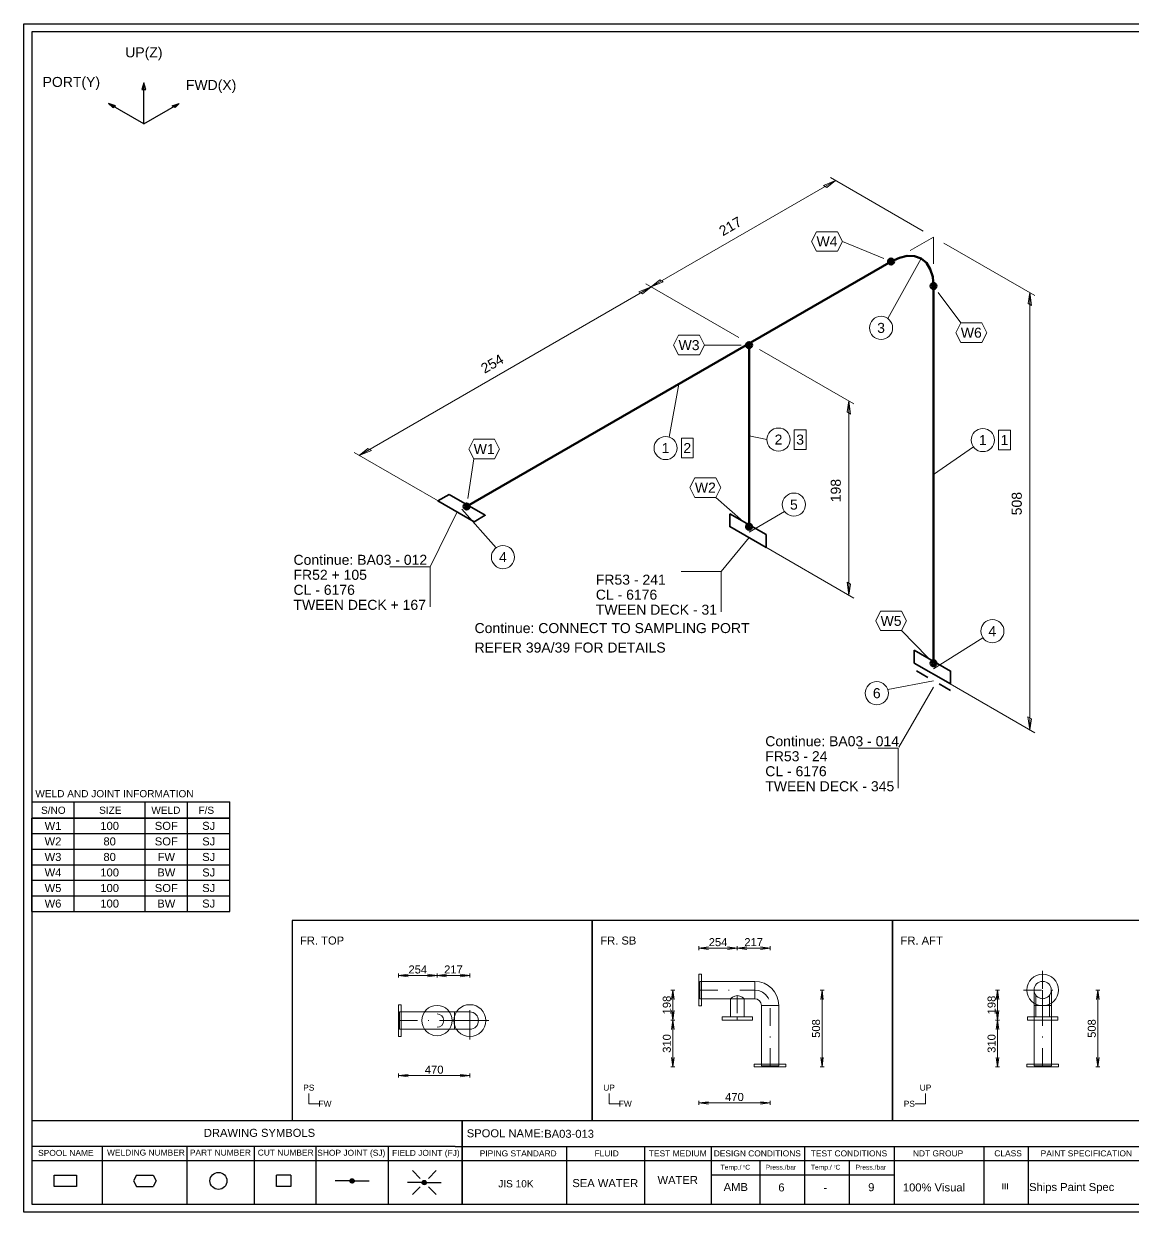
# Model space of a CAD drawing. Header units: millimetres. Extents: x 0 to 420, y 0 to 297.
# Drawn here: x 0 to 277.1, y 0 to 297 of the extents above; entities that cross this region are included whole.
import ezdxf
from ezdxf.enums import TextEntityAlignment as Align

# ---------------------------------------------------------------- set-up
doc = ezdxf.new("R2010")
doc.units = ezdxf.units.MM
doc.linetypes.add('DOTTED_DASHED5', pattern=[10, 4.444444, -2.666667, 0.222222, -2.666667])
doc.linetypes.add('DOTTED_DASHED6', pattern=[9.99992, 4.444409, -2.666645, 0.22222, -2.666645])
for name, color, linetype in [('FramesFromTables', 40, 'Continuous'), ('I_Coordinates', 11, 'Continuous'), ('I_CutNumbers', 10, 'Continuous'), ('I_Dimensions', 4, 'Continuous'), ('I_OtherComponents', 2, 'Continuous'), ('I_PartNumbers', 9, 'Continuous'), ('I_Pipes', 1, 'Continuous'), ('I_Tags', 8, 'Continuous'), ('SymbolsOnDrawingSheet', 1, 'Continuous'), ('TextFromTables', 2, 'Continuous'), ('TextFromTextBoxes', 2, 'Continuous')]:
    doc.layers.add(name, color=color, linetype=linetype)
doc.styles.add('Cadmatic Default Text', font='arial.ttf')

# ---------------------------------------------------------------- blocks, each defined once
blk = doc.blocks.new('BA01728716766_BOM_4')
at = {"layer": 'FramesFromTables', "linetype": 'ByBlock', "lineweight": 18}
for p, q in [((292, 285), (418, 285)), ((292, 262.5), (292, 285)), ((292, 262.5), (292, 285)), ((299.6, 262.5), (299.6, 285)), ((299.6, 262.5), (299.6, 285)), ((307, 262.5), (307, 285)), ((307, 262.5), (307, 285)), ((318.6, 262.5), (318.6, 285)), ((318.6, 262.5), (318.6, 285)), ((360.1, 262.5), (360.1, 285)), ((360.1, 262.5), (360.1, 285)), ((384.2, 262.5), (384.2, 285)), ((384.2, 262.5), (384.2, 285)), ((405.2, 262.5), (405.2, 285)), ((405.2, 262.5), (405.2, 285)), ((418, 262.5), (418, 285)), ((292, 280.5), (418, 280.5)), ((292, 276), (418, 276)), ((292, 271.5), (418, 271.5)), ((292, 267), (418, 267)), ((292, 205), (418.1, 205)), ((292, 200.67), (292, 205)), ((292.1, 200.67), (292.1, 205)), ((299.6, 200.67), (299.6, 205)), ((299.6, 200.67), (299.6, 205)), ((307.2, 200.67), (307.2, 205)), ((307.2, 200.67), (307.2, 205)), ((361.8, 200.67), (361.8, 205)), ((361.8, 200.67), (361.8, 205)), ((383.6, 200.67), (383.6, 205)), ((383.6, 200.67), (383.6, 205)), ((405.2, 200.67), (405.2, 205)), ((405.2, 200.67), (405.2, 205)), ((418, 200.67), (418, 205)), ((292, 127.3), (418.2, 127.3)), ((292, 115.3), (292, 127.3)), ((292, 115.3), (292, 127.3)), ((298.5, 115.3), (298.5, 127.3)), ((298.5, 115.3), (298.5, 127.3)), ((356.6, 115.3), (356.6, 127.3)), ((356.6, 115.3), (356.6, 127.3)), ((380, 115.3), (380, 127.3)), ((380, 115.3), (380, 127.3)), ((399.6, 115.3), (399.6, 127.3)), ((399.6, 115.3), (399.6, 127.3)), ((418, 115.3), (418, 127.3)), ((292, 123.3), (418.2, 123.3)), ((292, 119.3), (418.2, 119.3)), ((292, 68.4), (418, 68.4)), ((292, 58.6), (292, 68.4)), ((292, 58.6), (292, 68.4)), ((305.1, 58.6), (305.1, 68.4)), ((305.1, 58.6), (305.1, 68.4)), ((323.8, 58.6), (323.8, 68.4)), ((323.8, 58.6), (323.8, 68.4)), ((384.9, 58.6), (384.9, 68.4)), ((384.9, 58.6), (384.9, 68.4)), ((397.2, 58.6), (397.2, 68.4)), ((397.2, 58.6), (397.2, 68.4)), ((407.8, 58.6), (407.8, 68.4)), ((407.8, 58.6), (407.8, 68.4)), ((418, 58.6), (418, 68.4)), ((292, 65.13), (418, 65.13)), ((292, 61.87), (418, 61.87))]:
    blk.add_line(p, q, dxfattribs=at)
at = {"layer": 'FramesFromTables', "linetype": 'ByBlock', "lineweight": -3}
for p, q in [((2, 98.5), (51.5, 98.5)), ((2, 75.19), (2, 98.5)), ((2, 75.19), (2, 98.5)), ((12.6, 75.19), (12.6, 98.5)), ((12.6, 75.19), (12.6, 98.5)), ((30.3, 75.19), (30.3, 98.5)), ((30.3, 75.19), (30.3, 98.5)), ((40.9, 75.19), (40.9, 98.5)), ((40.9, 75.19), (40.9, 98.5)), ((51.5, 75.19), (51.5, 98.5)), ((2, 94.62), (51.5, 94.62)), ((2, 90.73), (51.5, 90.73)), ((2, 86.85), (51.5, 86.85)), ((2, 82.96), (51.5, 82.96)), ((2, 79.08), (51.5, 79.08))]:
    blk.add_line(p, q, dxfattribs=at)
at = {"layer": 'FramesFromTables', "linetype": 'ByBlock', "lineweight": 18, "flags": 128}
for points in [[(292, 262.5), (418, 262.5), (418, 285)], [(292, 200.67), (418.1, 200.67), (418.1, 205)], [(292, 115.3), (418.2, 115.3), (418.2, 127.3)], [(292, 58.6), (418, 58.6), (418, 68.4)]]:
    blk.add_lwpolyline(points, dxfattribs=at)
at = {"layer": 'FramesFromTables', "linetype": 'ByBlock', "lineweight": -3, "flags": 128}
blk.add_lwpolyline([(2, 75.19), (51.5, 75.19), (51.5, 98.5)], dxfattribs=at)
at = {"layer": 'TextFromTables', "linetype": 'ByBlock', "lineweight": 13, "style": 'Cadmatic Default Text'}
for s, p in [('1', (295.8, 282.75)), ('2', (295.8, 278.25)), ('3', (295.8, 273.75)), ('4', (295.8, 269.25)), ('5', (295.8, 264.75))]:
    blk.add_text(s, height=2, dxfattribs=at).set_placement(p, align=Align.MIDDLE_CENTER)
at = {"layer": 'TextFromTables', "linetype": 'ByBlock', "lineweight": 25, "style": 'Cadmatic Default Text'}
for s, p in [('0.76 ', (312.8, 282.75)), ('100A Sch40', (372.15, 282.75)), ('STPG370', (394.7, 282.75)), ('0.15 ', (312.8, 278.25)), ('80A Sch40', (372.15, 278.25)), ('STPG370', (394.7, 278.25)), ('1', (303.3, 273.75)), ('100A Sch40', (372.15, 273.75)), ('PG 370', (394.7, 273.75)), ('2', (303.3, 269.25)), ('100A JIS10K', (372.15, 269.25)), ('SF 390A', (394.7, 269.25)), ('1', (303.3, 264.75)), ('DN80 PN10', (372.15, 264.75)), ('Carbon Steel', (394.7, 264.75)), ('6', (295.85, 202.83)), ('1', (303.4, 202.83)), ('CNAF', (394.4, 202.83)), ('1', (295.25, 125.3)), ('2', (295.25, 121.3)), ('3', (295.25, 117.3)), ('W1', (7.3, 96.56)), ('100', (21.45, 96.56)), ('SOF', (35.6, 96.56)), ('SJ', (46.2, 96.56)), ('W2', (7.3, 92.67)), ('80', (21.45, 92.67)), ('SOF', (35.6, 92.67)), ('SJ', (46.2, 92.67)), ('W3', (7.3, 88.79)), ('80', (21.45, 88.79)), ('FW', (35.6, 88.79)), ('SJ', (46.2, 88.79)), ('W4', (7.3, 84.91)), ('100', (21.45, 84.91)), ('BW', (35.6, 84.91)), ('SJ', (46.2, 84.91)), ('W5', (7.3, 81.02)), ('100', (21.45, 81.02)), ('SOF', (35.6, 81.02)), ('SJ', (46.2, 81.02)), ('W6', (7.3, 77.14)), ('100', (21.45, 77.14)), ('BW', (35.6, 77.14)), ('SJ', (46.2, 77.14))]:
    blk.add_text(s, height=2, dxfattribs=at).set_placement(p, align=Align.MIDDLE_CENTER)
for s, height, p in [('Pipe Seamless, BW ', 2, (319.4, 282.75)), ('16.00', 2, (406, 282.75)), ('Pipe Seamless, BW ', 2, (319.4, 278.25)), ('11.30', 2, (406, 278.25)), ('Elbow SR, BW 90 deg', 2, (319.4, 273.75)), ('2.69', 2, (406, 273.75)), ('Flange SOFF ', 2, (319.4, 269.25)), ('2.39', 2, (406, 269.25)), ('Flange SOFF ', 2, (319.4, 264.75)), ('3.79', 2, (406, 264.75)), ('Gasket, JIS10K, Thk 3mm ', 2, (308, 202.83)), ('100A', 2, (362.6, 202.83)), ('Pipe Seamless, BW', 2, (299.3, 125.3)), ('100A Sch40', 2, (357.4, 125.3)), ('STPG370', 1.75, (380.8, 125.3)), ('400', 2, (400.4, 125.3)), ('Pipe Seamless, BW', 2, (299.3, 121.3)), ('100A Sch40', 2, (357.4, 121.3)), ('STPG370', 1.75, (380.8, 121.3)), ('362', 2, (400.4, 121.3)), ('Pipe Seamless, BW', 2, (299.3, 117.3)), ('80A Sch40', 2, (357.4, 117.3)), ('STPG370', 1.75, (380.8, 117.3)), ('151', 2, (400.4, 117.3))]:
    blk.add_text(s, height=height, dxfattribs=at).set_placement(p, align=Align.MIDDLE_LEFT)
at = {"layer": 'TextFromTextBoxes', "linetype": 'ByBlock', "lineweight": -3, "style": 'Cadmatic Default Text'}
for s, p in [('EMAS OFFSHORE LIMITED', (306.3, 33.1)), ('BIO-SEA', (383.3, 33.65)), ('9354947', (368.2, 29.15)), ('-', (306.3, 29.2)), ('P1482', (307.1, 25)), ('JP 88 STORK', (372.9, 25.05)), ('BA03-013', (130, 19.6))]:
    blk.add_text(s, height=2, dxfattribs=at).set_placement(p, align=Align.MIDDLE_LEFT)
at = {"layer": 'TextFromTextBoxes', "linetype": 'ByBlock', "lineweight": 25, "style": 'Cadmatic Default Text'}
blk.add_text('BA03', height=2.5, dxfattribs=at).set_placement((357.5, 18.3), align=Align.MIDDLE_LEFT)
at = {"layer": 'TextFromTextBoxes', "linetype": 'ByBlock', "lineweight": -3, "style": 'Cadmatic Default Text'}
for s, height, p in [('WATER', 2, (163.35, 8.05)), ('SEA WATER', 2, (145.25, 7.28)), ('AMB', 2, (177.85, 6.3)), ('6', 2, (189.25, 6.2)), ('-', 2, (200.2, 6.15)), ('9', 2, (211.7, 6.25)), ('100% Visual', 2, (227.35, 6.2)), ('Ships Paint Spec', 2, (261.75, 6.3)), ('25 kg', 2, (284.75, 6.35)), ('29/40', 2.5, (316.1, 6.5))]:
    blk.add_text(s, height=height, dxfattribs=at).set_placement(p, align=Align.MIDDLE_CENTER)
at = {"layer": 'TextFromTextBoxes', "linetype": 'ByBlock', "lineweight": 25, "style": 'Cadmatic Default Text'}
blk.add_text('BA03', height=3, dxfattribs=at).set_placement((370.1, 6.45), align=Align.MIDDLE_CENTER)
blk = doc.blocks.new('SEDS_SPOOL_FORMAT_Gol_6')
at = {"layer": 'SymbolsOnDrawingSheet', "linetype": 'ByBlock', "lineweight": -3, "flags": 128}
for points in [[(0, 297), (420, 297), (420, 0), (0, 0), (0, 297)], [(418.01, 295.01), (2, 295.01)], [(2, 295.01), (2, 2)], [(2, 102.57), (51.49, 102.57)], [(12.6, 98.45), (12.6, 102.57)], [(30.28, 98.45), (30.28, 102.57)], [(40.88, 98.45), (40.88, 102.57)], [(51.49, 98.45), (51.49, 102.57)], [(2, 98.5), (51.5, 98.5)], [(2, 98.5), (51.5, 98.5)], [(51.49, 98.47), (2, 98.47)], [(2, 98.45), (51.49, 98.45)], [(2, 22.93), (107.74, 22.93)], [(107.74, 22.93), (292.02, 22.93)], [(109.52, 22.93), (109.52, 2)], [(109.52, 2), (109.52, 22.93)], [(107.74, 16.45), (2, 16.45)], [(19.62, 16.45), (19.62, 2)], [(40.69, 16.45), (40.69, 2)], [(57.56, 16.45), (57.56, 2)], [(72.95, 16.45), (72.95, 2)], [(91.02, 16.45), (91.02, 2)], [(107.74, 16.45), (292.02, 16.45)], [(135.58, 16.45), (135.58, 2)], [(155.03, 16.45), (155.03, 2)], [(171.67, 16.45), (171.67, 2)], [(195.02, 16.45), (195.02, 2)], [(217.4, 16.45), (217.4, 2)], [(239.85, 16.45), (239.85, 2)], [(250.91, 16.34), (250.91, 2)], [(2, 12.91), (292.02, 12.91)], [(183.82, 12.91), (183.82, 2)], [(206.21, 12.91), (206.21, 2)], [(13.2, 6.41), (7.55, 6.41), (7.55, 9.23), (13.2, 9.23)], [(13.2, 9.23), (13.2, 6.41)], [(28.12, 9.23), (27.42, 7.82)], [(28.12, 9.23), (32.36, 9.23)], [(32.36, 9.23), (33.07, 7.82)], [(66.68, 9.23), (66.68, 6.41), (63.15, 6.41), (63.15, 9.23)], [(66.68, 9.23), (63.15, 9.23)], [(99, 8.47), (97.06, 10.41)], [(101.09, 8.47), (103.03, 10.41)], [(171.67, 9.37), (217.4, 9.37)], [(171.67, 9.37), (217.4, 9.37)], [(27.42, 7.82), (28.12, 6.41)], [(28.12, 6.41), (32.36, 6.41)], [(33.07, 7.82), (32.36, 6.41)], [(81.48, 7.82), (77.79, 7.82)], [(81.49, 7.78), (82.04, 8.32)], [(81.51, 7.9), (81.93, 8.32)], [(81.52, 7.7), (82.14, 8.32)], [(81.55, 7.62), (82.22, 8.29)], [(81.56, 8.06), (81.76, 8.26)], [(81.57, 7.54), (82.28, 8.25)], [(81.62, 7.48), (82.34, 8.2)], [(81.68, 7.44), (82.4, 8.16)], [(81.74, 7.39), (82.45, 8.1)], [(81.8, 7.35), (82.48, 8.02)], [(81.88, 7.32), (82.5, 7.94)], [(81.98, 7.32), (82.53, 7.86)], [(82.09, 7.32), (82.52, 7.75)], [(82.24, 7.36), (82.47, 7.59)], [(82.54, 7.82), (86.24, 7.82)], [(99.51, 7.42), (95.82, 7.42)], [(99, 6.38), (97.06, 4.44)], [(99.53, 7.47), (99.99, 7.93)], [(99.53, 7.37), (100.1, 7.93)], [(99.56, 7.29), (100.2, 7.93)], [(99.58, 7.62), (99.88, 7.93)], [(99.58, 7.21), (100.27, 7.89)], [(99.61, 7.13), (100.33, 7.84)], [(99.67, 7.08), (100.39, 7.8)], [(99.73, 7.03), (100.45, 7.75)], [(99.79, 6.99), (100.49, 7.69)], [(99.85, 6.94), (100.52, 7.61)], [(99.94, 6.92), (100.54, 7.53)], [(100.04, 6.92), (100.57, 7.45)], [(100.15, 6.92), (100.54, 7.31)], [(100.38, 7.04), (100.49, 7.15)], [(100.57, 7.42), (104.27, 7.42)], [(101.09, 6.38), (103.03, 4.44)], [(2, 2), (418.01, 2)]]:
    blk.add_lwpolyline(points, dxfattribs=at)
at = {"layer": 'SymbolsOnDrawingSheet', "linetype": 'ByBlock', "lineweight": -3}
for centre, radius in [((48.63, 7.82), 2.12), ((82.01, 7.82), 0.53), ((100.04, 7.42), 0.53)]:
    blk.add_circle(centre, radius, dxfattribs=at)
at = {"layer": 'SymbolsOnDrawingSheet', "linetype": 'ByBlock', "lineweight": -3, "style": 'Cadmatic Default Text'}
for s, p in [('WELD AND JOINT INFORMATION', (2.89, 105.5)), ('S/NO', (4.31, 101.36)), ('SIZE', (18.81, 101.36)), ('WELD', (31.86, 101.36)), ('F/S', (43.63, 101.36))]:
    blk.add_text(s, height=1.8, dxfattribs=at).set_placement(p, align=Align.TOP_LEFT)
for s, height, p in [('DRAWING SYMBOLS', 2, (44.98, 18.84)), ('Temp./  C   ', 1.2, (174.06, 10.65)), ('Press./bar', 1.2, (185.31, 10.65)), ('Temp./  C   ', 1.2, (196.61, 10.65)), ('Press./bar', 1.2, (207.78, 10.65)), ('0', 0.53, (179.71, 11.25)), ('0', 0.53, (202.37, 11.25))]:
    blk.add_text(s, height=height, dxfattribs=at).set_placement(p)
for s, height, p in [('SPOOL NAME:', 2, (110.65, 19.73)), ('SPOOL NAME', 1.5, (3.58, 14.83)), ('WELDING NUMBER', 1.5, (20.79, 14.91)), ('PART NUMBER', 1.5, (41.48, 14.91)), ('CUT NUMBER', 1.5, (58.44, 14.91)), ('SHOP JOINT (SJ)', 1.5, (73.31, 14.85)), ('FIELD JOINT (FJ)', 1.5, (92, 14.83)), ('PIPING STANDARD', 1.5, (113.89, 14.7)), ('FLUID', 1.5, (142.57, 14.7)), ('TEST MEDIUM', 1.5, (156.14, 14.7)), ('DESIGN CONDITIONS', 1.5, (172.34, 14.7)), ('TEST CONDITIONS', 1.5, (196.58, 14.7)), ('NDT GROUP', 1.5, (222.09, 14.7)), ('CLASS', 1.5, (242.43, 14.72)), ('PAINT SPECIFICATION', 1.5, (254.01, 14.7)), ('JIS 10K', 1.8, (118.53, 7.12)), ('III', 1.5, (244.26, 6.51))]:
    blk.add_text(s, height=height, dxfattribs=at).set_placement(p, align=Align.MIDDLE_LEFT)
blk = doc.blocks.new('BA01728716766_PRT_108_3')
at = {"layer": 'I_OtherComponents', "linetype": 'ByBlock', "lineweight": 35}
for p, q in [((173.83, 110.34), (171, 111.98)), ((179.49, 107.08), (176.66, 108.71))]:
    blk.add_line(p, q, dxfattribs=at)
blk = doc.blocks.new('BA01728716766_PRT_109_3')
at = {"layer": 'I_OtherComponents', "linetype": 'ByBlock', "lineweight": 35, "flags": 128}
blk.add_lwpolyline([(170.43, 117.15), (170.43, 113.94), (179.49, 108.71), (179.49, 111.92), (170.43, 117.15)], dxfattribs=at)
at = {"layer": 'I_OtherComponents', "linetype": 'ByBlock', "lineweight": 50}
for radius in [0.75, 0.375]:
    blk.add_circle((175.24, 113.88), radius, dxfattribs=at)
blk = doc.blocks.new('BA01728716766_PRT_110_3')
at = {"layer": 'I_Pipes', "linetype": 'ByBlock', "lineweight": 50}
blk.add_line((175.24, 113.88), (175.24, 208.16), dxfattribs=at)
blk = doc.blocks.new('BA01728716766_PRT_111_3')
at = {"layer": 'I_Pipes', "linetype": 'ByBlock', "lineweight": 0}
for q in [(169.41, 217.04), (175.24, 213.67)]:
    blk.add_line((175.24, 220.4), q, dxfattribs=at)
at = {"layer": 'I_Pipes', "linetype": 'ByBlock', "lineweight": 50, "flags": 128}
blk.add_lwpolyline([(164.64, 214.28), (166.71, 215.24), (168.7, 215.69), (170.53, 215.62), (172.14, 215.02), (173.46, 213.93), (174.44, 212.38), (175.04, 210.43), (175.24, 208.16)], dxfattribs=at)
at = {"layer": 'I_Pipes', "linetype": 'ByBlock', "lineweight": 50}
for centre, radius in [((164.64, 214.28), 0.75), ((164.64, 214.28), 0.375), ((175.24, 208.16), 0.75), ((175.24, 208.16), 0.375)]:
    blk.add_circle(centre, radius, dxfattribs=at)
blk = doc.blocks.new('BA01728716766_PRT_112_3')
at = {"layer": 'I_Pipes', "linetype": 'ByBlock', "lineweight": 50}
blk.add_line((58.61, 153.07), (164.64, 214.28), dxfattribs=at)
blk = doc.blocks.new('BA01728716766_PRT_115_3')
at = {"layer": 'I_OtherComponents', "linetype": 'ByBlock', "lineweight": 35, "flags": 128}
blk.add_lwpolyline([(54.23, 156.09), (51.45, 154.48), (60.5, 149.26), (63.28, 150.86), (54.23, 156.09)], dxfattribs=at)
at = {"layer": 'I_OtherComponents', "linetype": 'ByBlock', "lineweight": 50}
for radius in [0.75, 0.375]:
    blk.add_circle((58.61, 153.07), radius, dxfattribs=at)
blk = doc.blocks.new('BA01728716766_PRT_125_3')
at = {"layer": 'I_Pipes', "linetype": 'ByBlock', "lineweight": 50}
blk.add_line((129.17, 193.39), (129.17, 148), dxfattribs=at)
blk = doc.blocks.new('BA01728716766_PRT_126_3')
at = {"layer": 'I_OtherComponents', "linetype": 'ByBlock', "lineweight": 35, "flags": 128}
blk.add_lwpolyline([(124.36, 151.27), (124.36, 148.05), (133.41, 142.83), (133.41, 146.04), (124.36, 151.27)], dxfattribs=at)
at = {"layer": 'I_OtherComponents', "linetype": 'ByBlock', "lineweight": 50}
for radius in [0.75, 0.375]:
    blk.add_circle((129.17, 148), radius, dxfattribs=at)
blk = doc.blocks.new('BA01728716766_DIM_0_3')
at = {"layer": 'I_Dimensions', "linetype": 'ByBlock', "lineweight": 0}
for p, q in [((200.58, 205.78), (177.84, 218.9)), ((199.28, 97.29), (199.28, 206.53)), ((177.84, 109.66), (200.57, 96.54))]:
    blk.add_line(p, q, dxfattribs=at)
at = {"layer": 'I_Dimensions', "linetype": 'ByBlock', "lineweight": 0, "flags": 128}
for points in [[(199.28, 206.53), (199.71, 203.28), (198.85, 203.78), (199.28, 206.53)], [(199.28, 97.29), (199.71, 100.04), (198.84, 100.54), (199.28, 97.29)]]:
    blk.add_lwpolyline(points, dxfattribs=at)
at = {"layer": 'I_Dimensions', "linetype": 'ByBlock', "lineweight": 0, "style": 'Cadmatic Default Text'}
blk.add_text('508', height=2.5, rotation=90, dxfattribs=at).set_placement((196.03, 153.78), align=Align.MIDDLE_CENTER)
blk = doc.blocks.new('BA01728716766_DIM_1_3')
at = {"layer": 'I_Dimensions', "linetype": 'ByBlock', "lineweight": 0}
for p, q in [((31.79, 165.83), (104.7, 207.93)), ((103.4, 208.68), (126.57, 195.3)), ((53.66, 153.21), (30.49, 166.58))]:
    blk.add_line(p, q, dxfattribs=at)
at = {"layer": 'I_Dimensions', "linetype": 'ByBlock', "lineweight": 0, "flags": 128}
for points in [[(104.7, 207.93), (102.54, 206.18), (101.67, 206.68), (104.7, 207.93)], [(31.79, 165.83), (34.82, 167.08), (33.96, 167.58), (31.79, 165.83)]]:
    blk.add_lwpolyline(points, dxfattribs=at)
at = {"layer": 'I_Dimensions', "linetype": 'ByBlock', "lineweight": 0, "style": 'Cadmatic Default Text'}
blk.add_text('254', height=2.5, rotation=30, dxfattribs=at).set_placement((65, 188.75), align=Align.MIDDLE_CENTER)
blk = doc.blocks.new('BA01728716766_DIM_2_3')
at = {"layer": 'I_Dimensions', "linetype": 'ByBlock', "lineweight": 0}
for p, q in [((149.48, 235.28), (172.65, 221.9)), ((104.7, 207.93), (150.78, 234.53)), ((126.57, 195.3), (103.4, 208.68))]:
    blk.add_line(p, q, dxfattribs=at)
at = {"layer": 'I_Dimensions', "linetype": 'ByBlock', "lineweight": 0, "flags": 128}
for points in [[(150.78, 234.53), (148.61, 232.78), (147.75, 233.28), (150.78, 234.53)], [(104.7, 207.93), (107.73, 209.18), (106.87, 209.68), (104.7, 207.93)]]:
    blk.add_lwpolyline(points, dxfattribs=at)
at = {"layer": 'I_Dimensions', "linetype": 'ByBlock', "lineweight": 0, "style": 'Cadmatic Default Text'}
blk.add_text('217', height=2.5, rotation=30, dxfattribs=at).set_placement((124.49, 223.1), align=Align.MIDDLE_CENTER)
blk = doc.blocks.new('BA01728716766_DIM_3_3')
at = {"layer": 'I_Dimensions', "linetype": 'ByBlock', "lineweight": 0}
for p, q in [((155.36, 178.68), (131.76, 192.3)), ((154.06, 130.9), (154.06, 179.43)), ((131.76, 143.78), (155.36, 130.15))]:
    blk.add_line(p, q, dxfattribs=at)
at = {"layer": 'I_Dimensions', "linetype": 'ByBlock', "lineweight": 0, "flags": 128}
for points in [[(154.06, 179.43), (154.5, 176.18), (153.63, 176.68), (154.06, 179.43)], [(154.06, 130.9), (154.5, 133.65), (153.63, 134.15), (154.06, 130.9)]]:
    blk.add_lwpolyline(points, dxfattribs=at)
at = {"layer": 'I_Dimensions', "linetype": 'ByBlock', "lineweight": 0, "style": 'Cadmatic Default Text'}
blk.add_text('198', height=2.5, rotation=90, dxfattribs=at).set_placement((150.82, 157.04), align=Align.MIDDLE_CENTER)
blk = doc.blocks.new('BA01728716766_CRD_0_3')
at = {"layer": 'I_Coordinates', "linetype": 'ByBlock', "lineweight": 0}
blk.add_line((49.47, 137.99), (56.26, 151.71), dxfattribs=at)
at = {"layer": 'I_Coordinates', "linetype": 'ByBlock', "lineweight": 0, "flags": 128}
blk.add_lwpolyline([(49.47, 127.99), (49.47, 137.99), (39.47, 137.99)], dxfattribs=at)
at = {"layer": 'I_Coordinates', "linetype": 'ByBlock', "lineweight": 0, "style": 'Cadmatic Default Text'}
for s, p in [('Continue: BA03 - 012', (15.37, 140.99)), ('FR52 + 105', (15.37, 137.24)), ('CL - 6176', (15.37, 133.49)), ('TWEEN DECK + 167', (15.37, 129.74))]:
    blk.add_text(s, height=2.5, dxfattribs=at).set_placement(p, align=Align.TOP_LEFT)
blk = doc.blocks.new('BA01728716766_CRD_1_3')
at = {"layer": 'I_Coordinates', "linetype": 'ByBlock', "lineweight": 0}
blk.add_line((122.17, 136.78), (129.17, 145.28), dxfattribs=at)
at = {"layer": 'I_Coordinates', "linetype": 'ByBlock', "lineweight": 0, "flags": 128}
blk.add_lwpolyline([(122.17, 126.78), (122.17, 136.78), (112.17, 136.78)], dxfattribs=at)
at = {"layer": 'I_Coordinates', "linetype": 'ByBlock', "lineweight": 0, "style": 'Cadmatic Default Text'}
for s, p in [('FR53 - 241', (90.89, 136.03)), ('CL - 6176', (90.89, 132.28)), ('TWEEN DECK - 31', (90.89, 128.53))]:
    blk.add_text(s, height=2.5, dxfattribs=at).set_placement(p, align=Align.TOP_LEFT)
blk = doc.blocks.new('BA01728716766_CRD_2_3')
at = {"layer": 'I_Coordinates', "linetype": 'ByBlock', "lineweight": 0}
blk.add_line((166.61, 92.95), (175.24, 107.89), dxfattribs=at)
at = {"layer": 'I_Coordinates', "linetype": 'ByBlock', "lineweight": 0, "flags": 128}
blk.add_lwpolyline([(166.44, 82.66), (166.44, 92.66), (156.44, 92.66)], dxfattribs=at)
at = {"layer": 'I_Coordinates', "linetype": 'ByBlock', "lineweight": 0, "style": 'Cadmatic Default Text'}
for s, p in [('Continue: BA03 - 014', (133.22, 95.66)), ('FR53 - 24', (133.22, 91.91)), ('CL - 6176', (133.22, 88.16)), ('TWEEN DECK - 345', (133.22, 84.41))]:
    blk.add_text(s, height=2.5, dxfattribs=at).set_placement(p, align=Align.TOP_LEFT)
blk = doc.blocks.new('BA01728716766_PTN_0_3')
at = {"layer": 'I_PartNumbers', "linetype": 'ByBlock', "lineweight": 0}
blk.add_line((163.84, 200.04), (172.14, 215.02), dxfattribs=at)
blk.add_circle((162.14, 197.7), 2.89, dxfattribs=at)
at = {"layer": 'I_PartNumbers', "linetype": 'ByBlock', "lineweight": 0, "style": 'Cadmatic Default Text'}
blk.add_text('3', height=2.5, dxfattribs=at).set_placement((162.14, 197.7), align=Align.MIDDLE_CENTER)
blk = doc.blocks.new('BA01728716766_PTN_1_3')
at = {"layer": 'I_PartNumbers', "linetype": 'ByBlock', "lineweight": 0}
blk.add_line((66, 142.75), (57.43, 152.39), dxfattribs=at)
blk.add_circle((67.7, 140.41), 2.89, dxfattribs=at)
at = {"layer": 'I_PartNumbers', "linetype": 'ByBlock', "lineweight": 0, "style": 'Cadmatic Default Text'}
blk.add_text('4', height=2.5, dxfattribs=at).set_placement((67.7, 140.41), align=Align.MIDDLE_CENTER)
blk = doc.blocks.new('BA01728716766_PTN_2_3')
at = {"layer": 'I_PartNumbers', "linetype": 'ByBlock', "lineweight": 0}
blk.add_line((109.22, 170.43), (111.63, 183.67), dxfattribs=at)
blk.add_circle((108.32, 167.68), 2.89, dxfattribs=at)
at = {"layer": 'I_PartNumbers', "linetype": 'ByBlock', "lineweight": 0, "style": 'Cadmatic Default Text'}
blk.add_text('1', height=2.5, dxfattribs=at).set_placement((108.32, 167.68), align=Align.MIDDLE_CENTER)
blk = doc.blocks.new('BA01728716766_PTN_3_3')
at = {"layer": 'I_PartNumbers', "linetype": 'ByBlock', "lineweight": 0}
blk.add_line((138.02, 151.83), (129.17, 146.64), dxfattribs=at)
blk.add_circle((140.36, 153.53), 2.89, dxfattribs=at)
at = {"layer": 'I_PartNumbers', "linetype": 'ByBlock', "lineweight": 0, "style": 'Cadmatic Default Text'}
blk.add_text('5', height=2.5, dxfattribs=at).set_placement((140.36, 153.53), align=Align.MIDDLE_CENTER)
blk = doc.blocks.new('BA01728716766_PTN_4_3')
at = {"layer": 'I_PartNumbers', "linetype": 'ByBlock', "lineweight": 0}
blk.add_line((133.62, 169.79), (129.17, 170.7), dxfattribs=at)
blk.add_circle((136.52, 169.79), 2.89, dxfattribs=at)
at = {"layer": 'I_PartNumbers', "linetype": 'ByBlock', "lineweight": 0, "style": 'Cadmatic Default Text'}
blk.add_text('2', height=2.5, dxfattribs=at).set_placement((136.52, 169.79), align=Align.MIDDLE_CENTER)
blk = doc.blocks.new('BA01728716766_PTN_5_3')
at = {"layer": 'I_PartNumbers', "linetype": 'ByBlock', "lineweight": 0}
blk.add_line((185.22, 167.96), (175.24, 161.02), dxfattribs=at)
blk.add_circle((187.56, 169.66), 2.89, dxfattribs=at)
at = {"layer": 'I_PartNumbers', "linetype": 'ByBlock', "lineweight": 0, "style": 'Cadmatic Default Text'}
blk.add_text('1', height=2.5, dxfattribs=at).set_placement((187.56, 169.66), align=Align.MIDDLE_CENTER)
blk = doc.blocks.new('BA01728716766_PTN_6_3')
at = {"layer": 'I_PartNumbers', "linetype": 'ByBlock', "lineweight": 0}
blk.add_line((187.6, 120.21), (175.24, 112.52), dxfattribs=at)
blk.add_circle((189.94, 121.91), 2.89, dxfattribs=at)
at = {"layer": 'I_PartNumbers', "linetype": 'ByBlock', "lineweight": 0, "style": 'Cadmatic Default Text'}
blk.add_text('4', height=2.5, dxfattribs=at).set_placement((189.94, 121.91), align=Align.MIDDLE_CENTER)
blk = doc.blocks.new('BA01728716766_PTN_7_3')
at = {"layer": 'I_PartNumbers', "linetype": 'ByBlock', "lineweight": 0}
blk.add_line((163.82, 107.31), (175.24, 109.53), dxfattribs=at)
blk.add_circle((161.07, 106.41), 2.89, dxfattribs=at)
at = {"layer": 'I_PartNumbers', "linetype": 'ByBlock', "lineweight": 0, "style": 'Cadmatic Default Text'}
blk.add_text('6', height=2.5, dxfattribs=at).set_placement((161.07, 106.41), align=Align.MIDDLE_CENTER)
blk = doc.blocks.new('BA01728716766_CUT_8_3')
at = {"layer": 'I_CutNumbers', "linetype": 'ByBlock', "lineweight": 0, "flags": 128}
blk.add_lwpolyline([(115.2, 165.23), (115.2, 170.13), (112.26, 170.13), (112.26, 165.23), (115.2, 165.23)], dxfattribs=at)
at = {"layer": 'I_CutNumbers', "linetype": 'ByBlock', "lineweight": 0, "style": 'Cadmatic Default Text'}
blk.add_text('2', height=2.5, dxfattribs=at).set_placement((113.73, 167.68), align=Align.MIDDLE_CENTER)
blk = doc.blocks.new('BA01728716766_CUT_9_3')
at = {"layer": 'I_CutNumbers', "linetype": 'ByBlock', "lineweight": 0, "flags": 128}
blk.add_lwpolyline([(143.39, 167.34), (143.39, 172.24), (140.45, 172.24), (140.45, 167.34), (143.39, 167.34)], dxfattribs=at)
at = {"layer": 'I_CutNumbers', "linetype": 'ByBlock', "lineweight": 0, "style": 'Cadmatic Default Text'}
blk.add_text('3', height=2.5, dxfattribs=at).set_placement((141.92, 169.79), align=Align.MIDDLE_CENTER)
blk = doc.blocks.new('BA01728716766_CUT_10_3')
at = {"layer": 'I_CutNumbers', "linetype": 'ByBlock', "lineweight": 0, "flags": 128}
blk.add_lwpolyline([(194.44, 167.21), (194.44, 172.11), (191.49, 172.11), (191.49, 167.21), (194.44, 167.21)], dxfattribs=at)
at = {"layer": 'I_CutNumbers', "linetype": 'ByBlock', "lineweight": 0, "style": 'Cadmatic Default Text'}
blk.add_text('1', height=2.5, dxfattribs=at).set_placement((192.96, 169.66), align=Align.MIDDLE_CENTER)
blk = doc.blocks.new('Pi_Weld_0')
at = {"layer": 'I_Tags', "linetype": 'ByBlock', "lineweight": 0, "flags": 128}
for points in [[(-2.62, 2.45), (-3.84, 0)], [(-3.84, 0), (-2.62, -2.45)], [(2.62, 2.45), (-2.62, 2.45)], [(3.84, 0), (2.62, 2.45)], [(2.62, -2.45), (3.84, 0)], [(-2.62, -2.45), (2.62, -2.45)], [(2.62, -2.45), (9.21, -9.18)]]:
    blk.add_lwpolyline(points, dxfattribs=at)
at = {"layer": 'I_Tags', "linetype": 'ByBlock', "lineweight": 0, "style": 'Cadmatic Default Text'}
blk.add_text('W5', height=2.5, dxfattribs=at).set_placement((0, 0), align=Align.MIDDLE_CENTER)
blk = doc.blocks.new('Pi_Weld_1')
at = {"layer": 'I_Tags', "linetype": 'ByBlock', "lineweight": 0, "flags": 128}
for points in [[(-2.62, 2.45), (-8.25, 10.05)], [(-2.62, 2.45), (-3.84, 0)], [(-3.84, 0), (-2.62, -2.45)], [(2.62, 2.45), (-2.62, 2.45)], [(3.84, 0), (2.62, 2.45)], [(2.62, -2.45), (3.84, 0)], [(-2.62, -2.45), (2.62, -2.45)]]:
    blk.add_lwpolyline(points, dxfattribs=at)
at = {"layer": 'I_Tags', "linetype": 'ByBlock', "lineweight": 0, "style": 'Cadmatic Default Text'}
blk.add_text('W6', height=2.5, dxfattribs=at).set_placement((0, 0), align=Align.MIDDLE_CENTER)
blk = doc.blocks.new('Pi_Weld_2')
at = {"layer": 'I_Tags', "linetype": 'ByBlock', "lineweight": 0, "flags": 128}
for points in [[(-2.62, 2.45), (-3.84, 0)], [(-3.84, 0), (-2.62, -2.45)], [(2.62, 2.45), (-2.62, 2.45)], [(3.84, 0), (2.62, 2.45)], [(2.62, -2.45), (3.84, 0)], [(-2.62, -2.45), (-4.09, -12.37)], [(-2.62, -2.45), (2.62, -2.45)]]:
    blk.add_lwpolyline(points, dxfattribs=at)
at = {"layer": 'I_Tags', "linetype": 'ByBlock', "lineweight": 0, "style": 'Cadmatic Default Text'}
blk.add_text('W1', height=2.5, dxfattribs=at).set_placement((0, 0), align=Align.MIDDLE_CENTER)
blk = doc.blocks.new('Pi_Weld_3')
at = {"layer": 'I_Tags', "linetype": 'ByBlock', "lineweight": 0, "flags": 128}
for points in [[(-2.62, 2.45), (-3.84, 0)], [(-3.84, 0), (-2.62, -2.45)], [(2.62, 2.45), (-2.62, 2.45)], [(3.84, 0), (2.62, 2.45)], [(2.62, -2.45), (3.84, 0)], [(3.84, 0), (13, 0)], [(-2.62, -2.45), (2.62, -2.45)]]:
    blk.add_lwpolyline(points, dxfattribs=at)
at = {"layer": 'I_Tags', "linetype": 'ByBlock', "lineweight": 0, "style": 'Cadmatic Default Text'}
blk.add_text('W3', height=2.5, dxfattribs=at).set_placement((0, 0), align=Align.MIDDLE_CENTER)
blk = doc.blocks.new('Pi_Weld_4')
at = {"layer": 'I_Tags', "linetype": 'ByBlock', "lineweight": 0, "flags": 128}
for points in [[(-2.62, 2.45), (-3.84, 0)], [(-3.84, 0), (-2.62, -2.45)], [(2.62, 2.45), (-2.62, 2.45)], [(3.84, 0), (2.62, 2.45)], [(2.62, -2.45), (3.84, 0)], [(-2.62, -2.45), (2.62, -2.45)], [(2.62, -2.45), (9.42, -8.47)]]:
    blk.add_lwpolyline(points, dxfattribs=at)
at = {"layer": 'I_Tags', "linetype": 'ByBlock', "lineweight": 0, "style": 'Cadmatic Default Text'}
blk.add_text('W2', height=2.5, dxfattribs=at).set_placement((0, 0), align=Align.MIDDLE_CENTER)
blk = doc.blocks.new('Pi_Weld_5')
at = {"layer": 'I_Tags', "linetype": 'ByBlock', "lineweight": 0, "flags": 128}
for points in [[(-2.62, 2.45), (-3.84, 0)], [(-3.84, 0), (-2.62, -2.45)], [(2.62, 2.45), (-2.62, 2.45)], [(3.84, 0), (2.62, 2.45)], [(2.62, -2.45), (3.84, 0)], [(3.84, 0), (14.15, -4.25)], [(-2.62, -2.45), (2.62, -2.45)]]:
    blk.add_lwpolyline(points, dxfattribs=at)
at = {"layer": 'I_Tags', "linetype": 'ByBlock', "lineweight": 0, "style": 'Cadmatic Default Text'}
blk.add_text('W4', height=2.5, dxfattribs=at).set_placement((0, 0), align=Align.MIDDLE_CENTER)

msp = doc.modelspace()

# ---------------------------------------------------------------- linework, layer by layer
at = {"linetype": 'ByBlock', "lineweight": 25, "flags": 128}
for points in [[(67, 22.9), (142, 22.9), (142, 72.9), (67, 72.9), (67, 22.9)], [(142, 22.9), (217, 22.9), (217, 72.9), (142, 72.9), (142, 22.9)], [(217, 22.9), (292, 22.9), (292, 72.9), (217, 72.9), (217, 22.9)]]:
    msp.add_lwpolyline(points, dxfattribs=at)
at = {"linetype": 'ByBlock', "lineweight": 13, "flags": 128}
for points in [[(168.62, 65.5), (168.62, 66.5)], [(168.62, 66), (171.02, 65.69), (168.62, 66), (171.02, 66.32), (168.62, 66)], [(168.62, 66), (178.22, 66)], [(178.22, 66), (175.82, 66.32), (178.22, 66), (175.82, 65.69), (178.22, 66)], [(178.22, 65.5), (178.22, 66.5)], [(178.22, 66), (180.62, 65.69), (178.22, 66), (180.62, 66.32), (178.22, 66)], [(178.22, 66), (186.42, 66)], [(186.42, 66), (184.02, 66.32), (186.42, 66), (184.02, 65.69), (186.42, 66)], [(186.42, 65.5), (186.42, 66.5)], [(93.62, 58.67), (93.62, 59.67)], [(93.62, 59.17), (96.02, 58.85), (93.62, 59.17), (96.02, 59.48), (93.62, 59.17)], [(103.22, 59.17), (100.82, 59.48), (103.22, 59.17), (100.82, 58.85), (103.22, 59.17)], [(103.22, 58.67), (103.22, 59.67)], [(103.22, 59.17), (105.62, 58.85), (103.22, 59.17), (105.62, 59.48), (103.22, 59.17)], [(111.42, 59.17), (109.02, 59.48), (111.42, 59.17), (109.02, 58.85), (111.42, 59.17)], [(111.42, 58.67), (111.42, 59.67)], [(93.62, 59.17), (103.22, 59.17)], [(103.22, 59.17), (111.42, 59.17)], [(162.62, 55.53), (161.62, 55.53)], [(162.12, 55.53), (161.8, 53.13), (162.12, 55.53), (162.44, 53.13), (162.12, 55.53)], [(162.12, 48.03), (162.12, 55.53)], [(198.89, 55.53), (199.89, 55.53)], [(199.39, 55.53), (199.08, 53.13), (199.39, 55.53), (199.71, 53.13), (199.39, 55.53)], [(199.39, 36.3), (199.39, 55.53)], [(243.74, 55.53), (242.74, 55.53)], [(243.24, 55.53), (242.92, 53.13), (243.24, 55.53), (243.55, 53.13), (243.24, 55.53)], [(243.24, 48.03), (243.24, 55.53)], [(267.77, 55.53), (268.77, 55.53)], [(268.27, 55.53), (267.96, 53.13), (268.27, 55.53), (268.59, 53.13), (268.27, 55.53)], [(268.27, 36.3), (268.27, 55.53)], [(162.62, 48.03), (161.62, 48.03)], [(162.12, 48.03), (162.44, 50.43), (162.12, 48.03), (161.8, 50.43), (162.12, 48.03)], [(162.12, 48.03), (161.8, 45.63), (162.12, 48.03), (162.44, 45.63), (162.12, 48.03)], [(162.12, 36.3), (162.12, 48.03)], [(243.74, 48.03), (242.74, 48.03)], [(243.24, 48.03), (243.55, 50.43), (243.24, 48.03), (242.92, 50.43), (243.24, 48.03)], [(243.24, 48.03), (242.92, 45.63), (243.24, 48.03), (243.55, 45.63), (243.24, 48.03)], [(243.24, 36.3), (243.24, 48.03)], [(162.12, 36.3), (162.44, 38.7), (162.12, 36.3), (161.8, 38.7), (162.12, 36.3)], [(199.39, 36.3), (199.71, 38.7), (199.39, 36.3), (199.08, 38.7), (199.39, 36.3)], [(243.24, 36.3), (243.55, 38.7), (243.24, 36.3), (242.92, 38.7), (243.24, 36.3)], [(268.27, 36.3), (268.59, 38.7), (268.27, 36.3), (267.96, 38.7), (268.27, 36.3)], [(162.62, 36.3), (161.62, 36.3)], [(198.89, 36.3), (199.89, 36.3)], [(243.74, 36.3), (242.74, 36.3)], [(267.77, 36.3), (268.77, 36.3)], [(93.62, 34.63), (93.62, 33.63)], [(93.62, 34.13), (96.02, 33.81), (93.62, 34.13), (96.02, 34.44), (93.62, 34.13)], [(93.62, 34.13), (111.42, 34.13)], [(111.42, 34.13), (109.02, 34.44), (111.42, 34.13), (109.02, 33.81), (111.42, 34.13)], [(111.42, 34.63), (111.42, 33.63)], [(168.62, 27.8), (168.62, 26.8)], [(168.62, 27.3), (171.02, 26.98), (168.62, 27.3), (171.02, 27.61), (168.62, 27.3)], [(168.62, 27.3), (186.42, 27.3)], [(186.42, 27.3), (184.02, 27.61), (186.42, 27.3), (184.02, 26.98), (186.42, 27.3)], [(186.42, 27.8), (186.42, 26.8)]]:
    msp.add_lwpolyline(points, dxfattribs=at)
at = {"linetype": 'DOTTED_DASHED5', "lineweight": 13, "flags": 128}
for points in [[(254.5, 60.3), (254.5, 50.76)], [(168.88, 55.53), (182.57, 55.53)], [(178.22, 54.17), (178.22, 48.79)], [(182.57, 55.53), (183.57, 55.4), (184.5, 55.01), (185.29, 54.4), (185.9, 53.6), (186.29, 52.68), (186.42, 51.68)], [(249.74, 55.53), (259.27, 55.53)], [(254.5, 55.53), (254.5, 51.68)], [(254.5, 54.17), (254.5, 48.79)], [(111.42, 43.13), (111.42, 52.67)], [(111.42, 50.49), (111.42, 45.3)], [(186.42, 36.56), (186.42, 51.68)], [(254.5, 36.56), (254.5, 51.68)], [(93.88, 47.9), (107.57, 47.9)], [(116.19, 47.9), (106.65, 47.9)], [(111.42, 47.9), (107.57, 47.9)], [(178.22, 48.03), (178.22, 48.79)], [(254.5, 48.03), (254.5, 48.79)]]:
    msp.add_lwpolyline(points, dxfattribs=at)
at = {"linetype": 'DOTTED_DASHED6', "lineweight": 13, "flags": 128}
for points in [[(168.62, 55.53), (169.3, 55.53)], [(93.62, 47.9), (94.3, 47.9)], [(111.42, 47.9), (113.58, 47.9)], [(186.42, 36.3), (186.42, 36.98)], [(254.5, 36.3), (254.5, 36.98)]]:
    msp.add_lwpolyline(points, dxfattribs=at)
at = {"layer": 'I_OtherComponents', "linetype": 'ByBlock', "lineweight": 50}
for radius in [0.75, 0.375]:
    msp.add_circle((181.17, 216.69), radius, dxfattribs=at)
at = {"layer": 'SymbolsOnDrawingSheet', "linetype": 'ByBlock', "lineweight": 25, "flags": 128}
for points in [[(30.5, 280.57), (30, 282.21), (29.5, 280.57), (30.5, 280.57)], [(30, 272), (30, 282.21)], [(30, 272), (21.16, 277.1)], [(22.93, 276.49), (21.16, 277.1), (22.22, 276.08), (22.93, 276.49)], [(30, 272), (38.84, 277.1)], [(37.07, 276.49), (38.84, 277.1), (37.78, 276.08), (37.07, 276.49)]]:
    msp.add_lwpolyline(points, dxfattribs=at)
at = {"layer": 'SymbolsOnDrawingSheet', "linetype": 'ByBlock', "lineweight": 18, "flags": 128}
for points in [[(168.62, 59.5), (169.3, 59.5), (169.3, 51.55), (168.62, 51.55), (168.62, 59.5)], [(168.88, 57.69), (182.57, 57.69), (182.57, 53.36), (168.88, 53.36), (168.88, 57.69)], [(182.57, 53.36), (182.57, 57.69)], [(176.66, 53.46), (176.54, 53.36), (176.54, 48.79), (176.66, 48.79)], [(177.03, 53.72), (176.66, 53.46)], [(177.58, 54.03), (177.03, 53.72)], [(178.22, 54.17), (177.58, 54.03)], [(178.87, 54.03), (178.22, 54.17)], [(179.42, 53.72), (178.87, 54.03)], [(179.78, 53.46), (179.42, 53.72)], [(179.91, 53.36), (179.78, 53.46)], [(252.34, 55.4), (252.34, 55.53)], [(252.34, 55.01), (252.34, 55.4)], [(252.34, 54.4), (252.34, 55.01)], [(252.34, 53.6), (252.34, 54.4)], [(252.34, 52.68), (252.34, 53.6)], [(252.95, 54.03), (252.82, 54.17), (252.82, 48.79), (252.95, 48.79)], [(253.31, 53.72), (252.95, 54.03)], [(253.86, 53.46), (253.31, 53.72)], [(254.5, 53.36), (253.86, 53.46)], [(254.5, 53.36), (255.15, 53.46), (255.7, 53.72), (256.06, 54.03)], [(255.15, 53.46), (254.5, 53.36)], [(255.7, 53.72), (255.15, 53.46)], [(256.06, 54.03), (255.7, 53.72)], [(256.06, 48.79), (256.19, 48.79), (256.19, 54.17)], [(256.19, 54.17), (256.06, 54.03)], [(256.67, 55.53), (256.67, 55.4)], [(256.67, 55.4), (256.67, 55.01)], [(256.67, 55.01), (256.67, 54.4)], [(256.67, 54.4), (256.67, 53.6)], [(256.67, 53.6), (256.67, 52.68)], [(93.62, 51.87), (94.3, 51.87), (94.3, 43.92), (93.62, 43.92), (93.62, 51.87)], [(179.78, 48.79), (179.91, 48.79), (179.91, 53.36)], [(184.26, 36.56), (184.26, 51.68), (188.58, 51.68), (188.58, 36.56), (184.26, 36.56)], [(188.58, 51.68), (184.26, 51.68)], [(252.34, 51.68), (252.34, 52.68)], [(252.34, 36.56), (252.34, 51.68), (256.67, 51.68), (256.67, 36.56), (252.34, 36.56)], [(256.67, 52.68), (256.67, 51.68)], [(93.88, 50.06), (107.57, 50.06), (107.57, 45.73), (93.88, 45.73), (93.88, 50.06)], [(103.22, 49.58), (103.87, 49.45), (103.22, 49.58)], [(103.87, 49.45), (104.42, 49.09), (103.87, 49.45)], [(104.42, 49.09), (104.78, 48.54), (104.42, 49.09)], [(104.78, 48.54), (104.91, 47.9), (104.78, 48.54)], [(104.91, 47.9), (104.78, 47.25), (104.91, 47.9)], [(107.57, 45.73), (107.57, 45.84), (107.57, 46.15), (107.57, 46.62), (107.57, 47.23), (107.57, 47.9), (107.57, 48.56), (107.57, 49.17), (107.57, 49.65), (107.57, 49.95), (107.57, 50.06)], [(108.57, 50.06), (107.57, 50.06)], [(109.5, 50.06), (108.57, 50.06)], [(110.29, 50.06), (109.5, 50.06)], [(110.9, 50.06), (110.29, 50.06)], [(111.29, 50.06), (110.9, 50.06)], [(111.42, 50.06), (111.29, 50.06)], [(174.44, 48.03), (174.44, 48.79), (182.01, 48.79), (182.01, 48.03), (174.44, 48.03)], [(176.66, 48.79), (177.03, 48.79)], [(177.03, 48.79), (177.58, 48.79)], [(177.58, 48.79), (178.22, 48.79)], [(178.22, 48.79), (178.87, 48.79)], [(178.87, 48.79), (179.42, 48.79)], [(179.42, 48.79), (179.78, 48.79)], [(250.72, 48.03), (250.72, 48.79), (258.29, 48.79), (258.29, 48.03), (250.72, 48.03)], [(252.95, 48.79), (253.31, 48.79)], [(253.31, 48.79), (253.86, 48.79)], [(253.86, 48.79), (254.5, 48.79)], [(254.5, 48.79), (255.15, 48.79)], [(255.15, 48.79), (255.7, 48.79)], [(255.7, 48.79), (256.06, 48.79)], [(103.87, 46.34), (103.22, 46.21), (103.87, 46.34)], [(104.42, 46.7), (103.87, 46.34), (104.42, 46.7)], [(104.78, 47.25), (104.42, 46.7), (104.78, 47.25)], [(107.57, 45.73), (108.57, 45.73)], [(108.57, 45.73), (109.5, 45.73)], [(109.5, 45.73), (110.29, 45.73)], [(110.29, 45.73), (110.9, 45.73)], [(110.9, 45.73), (111.29, 45.73)], [(111.29, 45.73), (111.42, 45.73)], [(182.45, 36.3), (182.45, 36.98), (190.39, 36.98), (190.39, 36.3), (182.45, 36.3)], [(250.53, 36.3), (250.53, 36.98), (258.48, 36.98), (258.48, 36.3), (250.53, 36.3)], [(71.2, 27.1), (71.2, 29.67)], [(71.2, 27.1), (73.78, 27.1)], [(146.2, 27.1), (146.2, 29.67)], [(146.2, 27.1), (148.77, 27.1)], [(225.24, 27.1), (222.66, 27.1)], [(225.24, 27.1), (225.24, 29.67)]]:
    msp.add_lwpolyline(points, dxfattribs=at)
at = {"layer": 'SymbolsOnDrawingSheet', "linetype": 'ByBlock', "lineweight": 18}
for centre, radius in [((254.5, 55.53), 3.97), ((254.5, 55.53), 2.16), ((103.22, 47.9), 3.79), ((111.42, 47.9), 3.97)]:
    msp.add_circle(centre, radius, dxfattribs=at)
for centre, radius, start in [((182.57, 51.68), 6.01, 0), ((182.57, 51.68), 1.68, 0), ((111.42, 47.9), 2.16, 270), ((111.42, 47.9), 2.16, 270)]:
    msp.add_arc(centre, radius, start, 90, dxfattribs=at)

# ---------------------------------------------------------------- block references
at = {"layer": 'I_Coordinates', "lineweight": 0}
for name in ['BA01728716766_CRD_0_3', 'BA01728716766_CRD_1_3', 'BA01728716766_CRD_2_3']:
    msp.add_blockref(name, (52, 23.3), dxfattribs=at)
at = {"layer": 'I_CutNumbers', "lineweight": 0}
for name in ['BA01728716766_CUT_8_3', 'BA01728716766_CUT_9_3', 'BA01728716766_CUT_10_3']:
    msp.add_blockref(name, (52, 23.3), dxfattribs=at)
at = {"layer": 'I_Dimensions', "lineweight": 0}
for name in ['BA01728716766_DIM_2_3', 'BA01728716766_DIM_0_3', 'BA01728716766_DIM_1_3', 'BA01728716766_DIM_3_3']:
    msp.add_blockref(name, (52, 23.3), dxfattribs=at)
at = {"layer": 'I_OtherComponents', "lineweight": 35}
for name in ['BA01728716766_PRT_115_3', 'BA01728716766_PRT_126_3', 'BA01728716766_PRT_109_3', 'BA01728716766_PRT_108_3']:
    msp.add_blockref(name, (52, 23.3), dxfattribs=at)
at = {"layer": 'I_PartNumbers', "lineweight": 0}
for name in ['BA01728716766_PTN_0_3', 'BA01728716766_PTN_2_3', 'BA01728716766_PTN_4_3', 'BA01728716766_PTN_5_3', 'BA01728716766_PTN_3_3', 'BA01728716766_PTN_1_3', 'BA01728716766_PTN_6_3', 'BA01728716766_PTN_7_3']:
    msp.add_blockref(name, (52, 23.3), dxfattribs=at)
at = {"layer": 'I_Pipes', "lineweight": 50}
for name in ['BA01728716766_PRT_111_3', 'BA01728716766_PRT_112_3', 'BA01728716766_PRT_110_3', 'BA01728716766_PRT_125_3']:
    msp.add_blockref(name, (52, 23.3), dxfattribs=at)
at = {"layer": 'I_Tags'}
for name, p in [('Pi_Weld_5', (200.64, 242.59)), ('Pi_Weld_1', (236.68, 219.8)), ('Pi_Weld_3', (166.17, 216.69)), ('Pi_Weld_2', (115, 190.71)), ('Pi_Weld_4', (170.25, 181.09)), ('Pi_Weld_0', (216.64, 147.79))]:
    msp.add_blockref(name, p, dxfattribs=at)
at = {"layer": 'SymbolsOnDrawingSheet'}
msp.add_blockref('SEDS_SPOOL_FORMAT_Gol_6', (0, 0), dxfattribs=at)
at = {"layer": 'TextFromTextBoxes', "lineweight": 25}
msp.add_blockref('BA01728716766_BOM_4', (0, 0), dxfattribs=at)

# ---------------------------------------------------------------- texts
at = {"layer": 'I_Coordinates', "linetype": 'ByBlock', "lineweight": 0, "style": 'Cadmatic Default Text'}
for s, p in [('Continue: CONNECT TO SAMPLING PORT', (112.6, 144.73)), ('REFER 39A/39 FOR DETAILS', (112.6, 139.87))]:
    msp.add_text(s, height=2.5, dxfattribs=at).set_placement(p)
at = {"layer": 'SymbolsOnDrawingSheet', "linetype": 'ByBlock', "lineweight": 25, "style": 'Cadmatic Default Text'}
for s, p in [('UP(Z)', (30, 289.86)), ('PORT(Y)', (11.88, 282.46)), ('FWD(X)', (46.79, 281.7))]:
    msp.add_text(s, height=2.5, dxfattribs=at).set_placement(p, align=Align.MIDDLE_CENTER)
for s, p in [('FR. TOP', (69, 68.9)), ('FR. SB', (144, 68.9)), ('FR. AFT', (219, 68.9))]:
    msp.add_text(s, height=2, dxfattribs=at).set_placement(p, align=Align.TOP_LEFT)
at = {"layer": 'SymbolsOnDrawingSheet', "linetype": 'ByBlock', "lineweight": 13, "style": 'Cadmatic Default Text'}
for s, p in [('254', (173.42, 67.5)), ('217', (182.32, 67.5)), ('254', (98.42, 60.67)), ('217', (107.32, 60.67)), ('470', (102.52, 35.63)), ('470', (177.52, 28.8))]:
    msp.add_text(s, height=2, dxfattribs=at).set_placement(p, align=Align.MIDDLE_CENTER)
for s, p in [('198', (160.62, 51.78)), ('198', (241.74, 51.78)), ('508', (197.89, 45.91)), ('508', (266.77, 45.91)), ('310', (160.62, 42.17)), ('310', (241.74, 42.17))]:
    msp.add_text(s, height=2, rotation=90, dxfattribs=at).set_placement(p, align=Align.MIDDLE_CENTER)
at = {"layer": 'SymbolsOnDrawingSheet', "linetype": 'ByBlock', "lineweight": 18, "style": 'Cadmatic Default Text'}
for s, p in [('PS', (71.2, 31.14)), ('UP', (146.2, 31.14)), ('UP', (225.24, 31.14)), ('FW', (75.24, 27.1)), ('FW', (150.24, 27.1)), ('PS', (221.2, 27.1))]:
    msp.add_text(s, height=1.5, dxfattribs=at).set_placement(p, align=Align.MIDDLE_CENTER)

doc.saveas('drawing.dxf')
